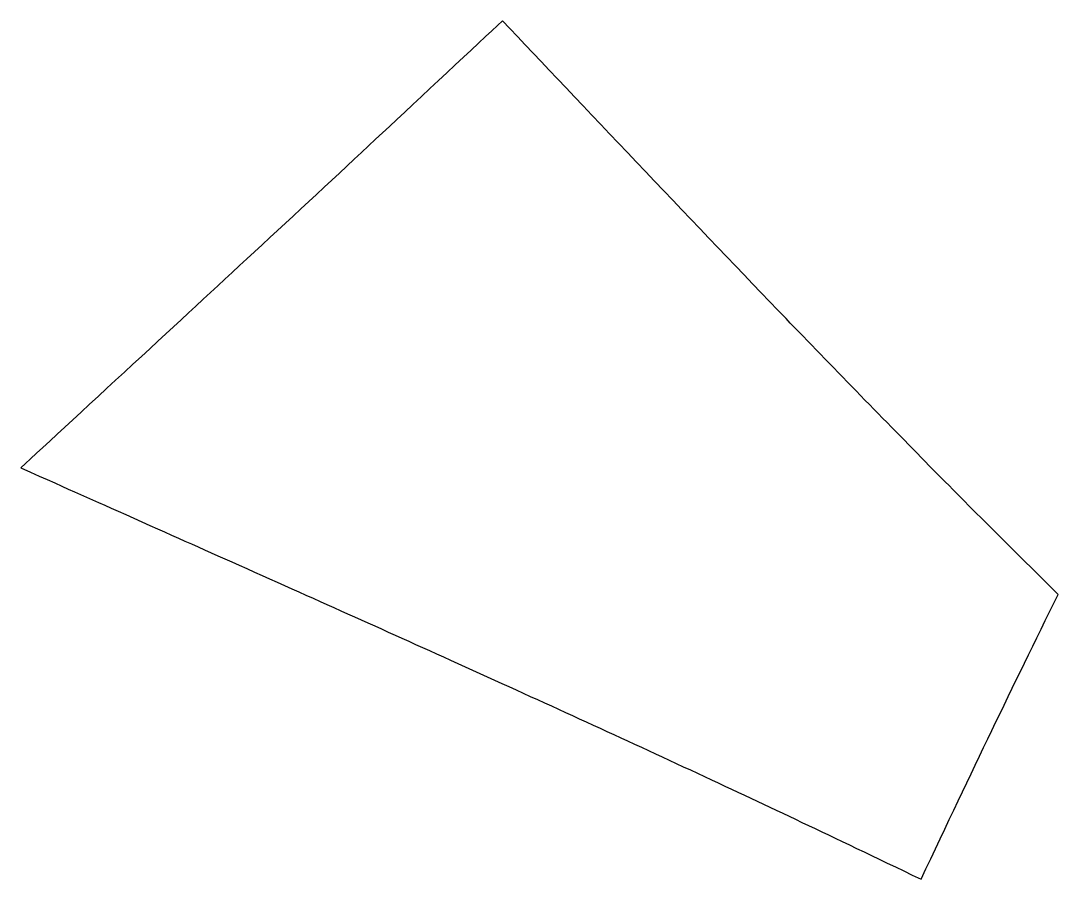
# Model space of a CAD drawing. Header units: millimetres. Extents: x 0.2 to 77.6, y -136.1 to -72.
import ezdxf

# ---------------------------------------------------------------- set-up
doc = ezdxf.new("R2010")
doc.units = ezdxf.units.MM

msp = doc.modelspace()

# ---------------------------------------------------------------- linework, layer by layer
at = {"color": 7, "linetype": 'Continuous', "lineweight": 25}
for points, knots in [([(36.135, -72.048), (34.335, -73.731), (29.861, -77.913), (24.492, -82.919), (21.256, -85.929), (15.14, -91.597), (12.542, -93.997), (5.851, -100.174), (1.881, -103.836), (0.187, -105.399)], [0, 0, 0, 0, 0.25, 0.25, 0.5, 0.5, 0.75, 0.75, 1, 1, 1, 1]), ([(77.612, -114.847), (72.901, -110.193), (70.404, -107.693), (63.745, -100.931), (59.953, -97.024), (50.151, -86.841), (41.955, -78.185), (36.135, -72.048)], [0, 0, 0, 0, 0.25, 0.25, 0.5, 0.5, 1, 1, 1, 1]), ([(0.187, -105.399), (4.207, -107.191), (5.262, -107.661), (11.979, -110.656), (13.953, -111.536), (23.253, -115.69), (28.001, -117.819), (39.795, -123.161), (45.039, -125.561), (56.33, -130.818), (60.271, -132.695), (67.375, -136.094)], [0, 0, 0, 0, 0.125, 0.125, 0.25, 0.25, 0.5, 0.5, 0.75, 0.75, 1, 1, 1, 1])]:
    msp.add_open_spline(points, degree=3, knots=knots, dxfattribs=at)
msp.add_open_spline([(67.375, -136.094), (71.306, -127.773), (74.124, -121.893), (77.612, -114.847)], degree=3, dxfattribs=at)

doc.saveas('drawing.dxf')
